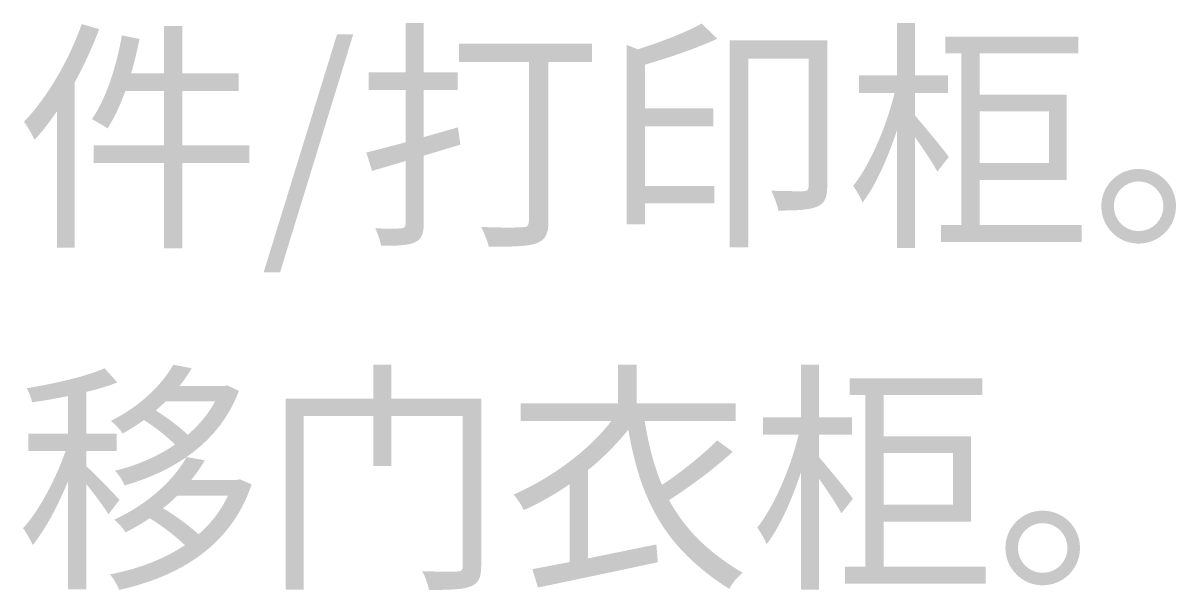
# Model space of a CAD drawing. Header units: millimetres. Extents: x -4600 to 229000, y -4300 to 19460.
# Drawn here: x 101605 to 102955, y 13772 to 14436 of the extents above; entities that cross this region are included whole.
import ezdxf

# ---------------------------------------------------------------- set-up
doc = ezdxf.new("R2010")
doc.units = ezdxf.units.MM
doc.header["$LTSCALE"] = 100
doc.layers.add('A-NOTE', color=7, linetype='Continuous', lineweight=18)

# ---------------------------------------------------------------- blocks, each defined once
blk = doc.blocks.new('A03_SHEET')
at = {"layer": 'A-NOTE'}
h = blk.add_hatch(color=256, dxfattribs=at)
edge = h.paths.add_edge_path()
edge.add_spline(control_points=[(21673.7, 14434.5), (21658.3, 14391.2), (21633.1, 14348.3), (21606.1, 14320.2)], knot_values=[0, 0, 0, 0, 1, 1, 1, 1], degree=3, periodic=0)
edge.add_spline(control_points=[(21606.1, 14320.2), (21609.8, 14315.3), (21616.2, 14304.2), (21618.4, 14299)], knot_values=[0, 0, 0, 0, 1, 1, 1, 1], degree=3, periodic=0)
edge.add_spline(control_points=[(21618.4, 14299), (21627.6, 14308.7), (21636.2, 14320.2), (21644.8, 14332.5)], knot_values=[0, 0, 0, 0, 1, 1, 1, 1], degree=3, periodic=0)
edge.add_line((21644.8, 14332.5), (21644.8, 14172.7))
edge.add_line((21644.8, 14172.7), (21665.4, 14172.7))
edge.add_line((21665.4, 14172.7), (21665.4, 14366))
edge.add_spline(control_points=[(21665.4, 14366), (21676.3, 14386.1), (21686.1, 14407.3), (21694.1, 14428.5)], knot_values=[0, 0, 0, 0, 1, 1, 1, 1], degree=3, periodic=0)
edge.add_line((21694.1, 14428.5), (21673.7, 14434.5))
h = blk.add_hatch(color=256, dxfattribs=at)
edge = h.paths.add_edge_path()
edge.add_line((21687.8, 14292.7), (21687.8, 14271.8))
edge.add_line((21687.8, 14271.8), (21770, 14271.8))
edge.add_line((21770, 14271.8), (21770, 14172.1))
edge.add_line((21770, 14172.1), (21791.5, 14172.1))
edge.add_line((21791.5, 14172.1), (21791.5, 14271.8))
edge.add_line((21791.5, 14271.8), (21870, 14271.8))
edge.add_line((21870, 14271.8), (21870, 14292.7))
edge.add_line((21870, 14292.7), (21791.5, 14292.7))
edge.add_line((21791.5, 14292.7), (21791.5, 14356))
edge.add_line((21791.5, 14356), (21857.4, 14356))
edge.add_line((21857.4, 14356), (21857.4, 14376.9))
edge.add_line((21857.4, 14376.9), (21791.5, 14376.9))
edge.add_line((21791.5, 14376.9), (21791.5, 14432.2))
edge.add_line((21791.5, 14432.2), (21770, 14432.2))
edge.add_line((21770, 14432.2), (21770, 14376.9))
edge.add_line((21770, 14376.9), (21731.6, 14376.9))
edge.add_spline(control_points=[(21731.6, 14376.9), (21735.3, 14389.8), (21738.5, 14403.6), (21741.4, 14417)], knot_values=[0, 0, 0, 0, 1, 1, 1, 1], degree=3, periodic=0)
edge.add_line((21741.4, 14417), (21720.7, 14421.3))
edge.add_spline(control_points=[(21720.7, 14421.3), (21714.1, 14383.8), (21702.1, 14346.8), (21685.5, 14323.1)], knot_values=[0, 0, 0, 0, 1, 1, 1, 1], degree=3, periodic=0)
edge.add_spline(control_points=[(21685.5, 14323.1), (21690.6, 14320.5), (21699.8, 14315.3), (21703.8, 14312.2)], knot_values=[0, 0, 0, 0, 1, 1, 1, 1], degree=3, periodic=0)
edge.add_spline(control_points=[(21703.8, 14312.2), (21711.6, 14324.2), (21718.7, 14339.4), (21724.7, 14356)], knot_values=[0, 0, 0, 0, 1, 1, 1, 1], degree=3, periodic=0)
edge.add_line((21724.7, 14356), (21770, 14356))
edge.add_line((21770, 14356), (21770, 14292.7))
edge.add_line((21770, 14292.7), (21687.8, 14292.7))
h = blk.add_hatch(color=256, dxfattribs=at)
edge = h.paths.add_edge_path()
edge.add_line((22052.8, 14435.7), (22052.8, 14377.8))
edge.add_line((22052.8, 14377.8), (22009.5, 14377.8))
edge.add_line((22009.5, 14377.8), (22009.5, 14357.2))
edge.add_line((22009.5, 14357.2), (22052.8, 14357.2))
edge.add_line((22052.8, 14357.2), (22052.8, 14296.1))
edge.add_spline(control_points=[(22052.8, 14296.1), (22035.6, 14291.5), (22019.8, 14287.3), (22006.9, 14284.1)], knot_values=[0, 0, 0, 0, 1, 1, 1, 1], degree=3, periodic=0)
edge.add_line((22006.9, 14284.1), (22013.5, 14262.6))
edge.add_line((22013.5, 14262.6), (22052.8, 14274.1))
edge.add_line((22052.8, 14274.1), (22052.8, 14200.7))
edge.add_spline(control_points=[(22052.8, 14200.7), (22052.8, 14196.7), (22051.1, 14195.3), (22047, 14195.3)], knot_values=[0, 0, 0, 0, 1, 1, 1, 1], degree=3, periodic=0)
edge.add_spline(control_points=[(22047, 14195.3), (22043.3, 14195), (22030.7, 14195), (22017.2, 14195.3)], knot_values=[0, 0, 0, 0, 1, 1, 1, 1], degree=3, periodic=0)
edge.add_spline(control_points=[(22017.2, 14195.3), (22020.1, 14189.6), (22023.3, 14180.7), (22024.1, 14174.9)], knot_values=[0, 0, 0, 0, 1, 1, 1, 1], degree=3, periodic=0)
edge.add_spline(control_points=[(22024.1, 14174.9), (22044.2, 14174.9), (22055.9, 14175.5), (22063.7, 14179)], knot_values=[0, 0, 0, 0, 1, 1, 1, 1], degree=3, periodic=0)
edge.add_spline(control_points=[(22063.7, 14179), (22071.1, 14182.4), (22074, 14188.4), (22074, 14200.4)], knot_values=[0, 0, 0, 0, 1, 1, 1, 1], degree=3, periodic=0)
edge.add_line((22074, 14200.4), (22074, 14280.4))
edge.add_line((22074, 14280.4), (22116.9, 14293.3))
edge.add_line((22116.9, 14293.3), (22114.1, 14313.6))
edge.add_line((22114.1, 14313.6), (22074, 14302.1))
edge.add_line((22074, 14302.1), (22074, 14357.2))
edge.add_line((22074, 14357.2), (22113.8, 14357.2))
edge.add_line((22113.8, 14357.2), (22113.8, 14377.8))
edge.add_line((22113.8, 14377.8), (22074, 14377.8))
edge.add_line((22074, 14377.8), (22074, 14435.7))
edge.add_line((22074, 14435.7), (22052.8, 14435.7))
h = blk.add_hatch(color=256, dxfattribs=at)
edge = h.paths.add_edge_path()
edge.add_spline(control_points=[(22399.4, 14435.1), (22381.7, 14425.1), (22352.2, 14413.6), (22324.9, 14405)], knot_values=[0, 0, 0, 0, 1, 1, 1, 1], degree=3, periodic=0)
edge.add_line((22324.9, 14405), (22311.8, 14409.9))
edge.add_line((22311.8, 14409.9), (22311.8, 14199.9))
edge.add_line((22311.8, 14199.9), (22333.2, 14199.9))
edge.add_line((22333.2, 14199.9), (22333.2, 14224.5))
edge.add_line((22333.2, 14224.5), (22414.3, 14224.5))
edge.add_line((22414.3, 14224.5), (22414.3, 14245.1))
edge.add_line((22414.3, 14245.1), (22333.2, 14245.1))
edge.add_line((22333.2, 14245.1), (22333.2, 14314.8))
edge.add_line((22333.2, 14314.8), (22412.9, 14314.8))
edge.add_line((22412.9, 14314.8), (22412.9, 14335.7))
edge.add_line((22412.9, 14335.7), (22333.2, 14335.7))
edge.add_line((22333.2, 14335.7), (22333.2, 14387))
edge.add_spline(control_points=[(22333.2, 14387), (22362.5, 14395.5), (22394, 14406.4), (22417.8, 14417.3)], knot_values=[0, 0, 0, 0, 1, 1, 1, 1], degree=3, periodic=0)
edge.add_line((22417.8, 14417.3), (22399.4, 14435.1))
h = blk.add_hatch(color=256, dxfattribs=at)
edge = h.paths.add_edge_path()
edge.add_line((22628, 14435.7), (22628, 14374.3))
edge.add_line((22628, 14374.3), (22583.6, 14374.3))
edge.add_line((22583.6, 14374.3), (22583.6, 14353.7))
edge.add_line((22583.6, 14353.7), (22625.2, 14353.7))
edge.add_spline(control_points=[(22625.2, 14353.7), (22615.7, 14314.2), (22596.2, 14269.2), (22576.8, 14245.1)], knot_values=[0, 0, 0, 0, 1, 1, 1, 1], degree=3, periodic=0)
edge.add_spline(control_points=[(22576.8, 14245.1), (22580.2, 14240), (22585.6, 14231.4), (22587.9, 14225.7)], knot_values=[0, 0, 0, 0, 1, 1, 1, 1], degree=3, periodic=0)
edge.add_spline(control_points=[(22587.9, 14225.7), (22602.8, 14245.1), (22617.2, 14277.2), (22628, 14309.9)], knot_values=[0, 0, 0, 0, 1, 1, 1, 1], degree=3, periodic=0)
edge.add_line((22628, 14309.9), (22628, 14172.4))
edge.add_line((22628, 14172.4), (22649, 14172.4))
edge.add_line((22649, 14172.4), (22649, 14302.4))
edge.add_spline(control_points=[(22649, 14302.4), (22659, 14288.4), (22670.5, 14270.9), (22675.3, 14261.8)], knot_values=[0, 0, 0, 0, 1, 1, 1, 1], degree=3, periodic=0)
edge.add_line((22675.3, 14261.8), (22688.8, 14278.9))
edge.add_spline(control_points=[(22688.8, 14278.9), (22683.1, 14287), (22658.1, 14317.3), (22649, 14327.6)], knot_values=[0, 0, 0, 0, 1, 1, 1, 1], degree=3, periodic=0)
edge.add_line((22649, 14327.6), (22649, 14353.7))
edge.add_line((22649, 14353.7), (22687.9, 14353.7))
edge.add_line((22687.9, 14353.7), (22687.9, 14374.3))
edge.add_line((22687.9, 14374.3), (22649, 14374.3))
edge.add_line((22649, 14374.3), (22649, 14435.7))
edge.add_line((22649, 14435.7), (22628, 14435.7))
blk.add_hatch(color=256, dxfattribs=at).paths.add_polyline_path([(21886.6, 14143.7), (21905.8, 14143.7), (21991.5, 14422.5), (21972.6, 14422.5), (21886.6, 14143.7)])
h = blk.add_hatch(color=256, dxfattribs=at)
edge = h.paths.add_edge_path()
edge.add_line((22432.1, 14415.6), (22432.1, 14173.2))
edge.add_line((22432.1, 14173.2), (22453.9, 14173.2))
edge.add_line((22453.9, 14173.2), (22453.9, 14394.1))
edge.add_line((22453.9, 14394.1), (22524.6, 14394.1))
edge.add_line((22524.6, 14394.1), (22524.6, 14244.8))
edge.add_spline(control_points=[(22524.6, 14244.8), (22524.6, 14240.6), (22523.5, 14239.1), (22518.9, 14238.8)], knot_values=[0, 0, 0, 0, 1, 1, 1, 1], degree=3, periodic=0)
edge.add_spline(control_points=[(22518.9, 14238.8), (22514, 14238.8), (22498, 14238.8), (22480.8, 14239.4)], knot_values=[0, 0, 0, 0, 1, 1, 1, 1], degree=3, periodic=0)
edge.add_spline(control_points=[(22480.8, 14239.4), (22484.2, 14233.1), (22488, 14222.8), (22489.1, 14216.2)], knot_values=[0, 0, 0, 0, 1, 1, 1, 1], degree=3, periodic=0)
edge.add_spline(control_points=[(22489.1, 14216.2), (22510.6, 14216.2), (22525.5, 14216.8), (22534.7, 14220.8)], knot_values=[0, 0, 0, 0, 1, 1, 1, 1], degree=3, periodic=0)
edge.add_spline(control_points=[(22534.7, 14220.8), (22543.8, 14224.5), (22546.4, 14232.2), (22546.4, 14244.6)], knot_values=[0, 0, 0, 0, 1, 1, 1, 1], degree=3, periodic=0)
edge.add_line((22546.4, 14244.6), (22546.4, 14415.6))
edge.add_line((22546.4, 14415.6), (22432.1, 14415.6))
h = blk.add_hatch(color=256, dxfattribs=at)
h.paths.add_polyline_path([(22679.6, 14199.3), (22679.6, 14179.5), (22844.1, 14179.5), (22844.1, 14199.3), (22724.9, 14199.3), (22724.9, 14252), (22826.9, 14252), (22826.9, 14352), (22724.9, 14352), (22724.9, 14400.1), (22840.3, 14400.1), (22840.3, 14419.9), (22684.8, 14419.9), (22684.8, 14400.1), (22703.4, 14400.1), (22703.4, 14199.3), (22679.6, 14199.3)])
h.paths.add_polyline_path([(22724.9, 14332.2), (22806, 14332.2), (22806, 14271.8), (22724.9, 14271.8), (22724.9, 14332.2)], flags=0)
h = blk.add_hatch(color=256, dxfattribs=at)
edge = h.paths.add_edge_path()
edge.add_line((22115.5, 14411.6), (22115.5, 14390.1))
edge.add_line((22115.5, 14390.1), (22197.2, 14390.1))
edge.add_line((22197.2, 14390.1), (22197.2, 14203.9))
edge.add_spline(control_points=[(22197.2, 14203.9), (22197.2, 14198.4), (22195.2, 14196.7), (22189.4, 14196.7)], knot_values=[0, 0, 0, 0, 1, 1, 1, 1], degree=3, periodic=0)
edge.add_spline(control_points=[(22189.4, 14196.7), (22183.1, 14196.1), (22162.5, 14196.1), (22141.3, 14197)], knot_values=[0, 0, 0, 0, 1, 1, 1, 1], degree=3, periodic=0)
edge.add_spline(control_points=[(22141.3, 14197), (22144.7, 14190.7), (22148.7, 14180.1), (22150.2, 14173.8)], knot_values=[0, 0, 0, 0, 1, 1, 1, 1], degree=3, periodic=0)
edge.add_spline(control_points=[(22150.2, 14173.8), (22177.4, 14173.8), (22195.4, 14174.1), (22206, 14177.8), (22216.4, 14181.5), (22220.1, 14189), (22220.1, 14203.6)], knot_values=[0, 0, 0, 0, 1, 1, 1, 2, 2, 2, 2], degree=3, periodic=0)
edge.add_line((22220.1, 14203.6), (22220.1, 14390.1))
edge.add_line((22220.1, 14390.1), (22271.1, 14390.1))
edge.add_line((22271.1, 14390.1), (22271.1, 14411.6))
edge.add_line((22271.1, 14411.6), (22115.5, 14411.6))
h = blk.add_hatch(color=256, dxfattribs=at)
edge = h.paths.add_edge_path()
edge.add_spline(control_points=[(22910.8, 14264.9), (22887, 14264.9), (22867.3, 14245.4), (22867.3, 14221.4), (22867.3, 14197), (22887, 14177.5), (22910.8, 14177.5), (22935.2, 14177.5), (22954.7, 14197), (22954.7, 14221.4), (22954.7, 14245.4), (22935.2, 14264.9), (22910.8, 14264.9)], knot_values=[0, 0, 0, 0, 1, 1, 1, 2, 2, 2, 3, 3, 3, 4, 4, 4, 4], degree=3, periodic=0)
edge = h.paths.add_edge_path(flags=0)
edge.add_spline(control_points=[(22910.8, 14192.1), (22895.1, 14192.1), (22881.9, 14205), (22881.9, 14221.4), (22881.9, 14237.1), (22895.1, 14250.3), (22910.8, 14250.3), (22927.1, 14250.3), (22940, 14237.1), (22940, 14221.4), (22940, 14205), (22927.1, 14192.1), (22910.8, 14192.1)], knot_values=[0, 0, 0, 0, 1, 1, 1, 2, 2, 2, 3, 3, 3, 4, 4, 4, 4], degree=3, periodic=0)
h = blk.add_hatch(color=256, dxfattribs=at)
edge = h.paths.add_edge_path()
edge.add_spline(control_points=[(21700.4, 14031.6), (21679.2, 14021.9), (21641.4, 14013.6), (21609.3, 14008.2)], knot_values=[0, 0, 0, 0, 1, 1, 1, 1], degree=3, periodic=0)
edge.add_spline(control_points=[(21609.3, 14008.2), (21611.9, 14003.6), (21614.7, 13996.4), (21615.6, 13991.8)], knot_values=[0, 0, 0, 0, 1, 1, 1, 1], degree=3, periodic=0)
edge.add_spline(control_points=[(21615.6, 13991.8), (21629, 13993.5), (21643.4, 13996.1), (21657.7, 13999)], knot_values=[0, 0, 0, 0, 1, 1, 1, 1], degree=3, periodic=0)
edge.add_line((21657.7, 13999), (21657.7, 13954.9))
edge.add_line((21657.7, 13954.9), (21611, 13954.9))
edge.add_line((21611, 13954.9), (21611, 13934.8))
edge.add_line((21611, 13934.8), (21654.8, 13934.8))
edge.add_spline(control_points=[(21654.8, 13934.8), (21643.4, 13901.9), (21623.6, 13864.6), (21605, 13844.3)], knot_values=[0, 0, 0, 0, 1, 1, 1, 1], degree=3, periodic=0)
edge.add_spline(control_points=[(21605, 13844.3), (21608.7, 13839.1), (21613.9, 13830.5), (21616.2, 13824.5)], knot_values=[0, 0, 0, 0, 1, 1, 1, 1], degree=3, periodic=0)
edge.add_spline(control_points=[(21616.2, 13824.5), (21630.8, 13842.3), (21645.9, 13870.6), (21657.7, 13899.6)], knot_values=[0, 0, 0, 0, 1, 1, 1, 1], degree=3, periodic=0)
edge.add_line((21657.7, 13899.6), (21657.7, 13772.7))
edge.add_line((21657.7, 13772.7), (21678.9, 13772.7))
edge.add_line((21678.9, 13772.7), (21678.9, 13896.1))
edge.add_spline(control_points=[(21678.9, 13896.1), (21688.6, 13884.1), (21700.1, 13868.6), (21705, 13860.6)], knot_values=[0, 0, 0, 0, 1, 1, 1, 1], degree=3, periodic=0)
edge.add_line((21705, 13860.6), (21717.9, 13877.5))
edge.add_spline(control_points=[(21717.9, 13877.5), (21712.1, 13884.1), (21687.2, 13909.9), (21678.9, 13917)], knot_values=[0, 0, 0, 0, 1, 1, 1, 1], degree=3, periodic=0)
edge.add_line((21678.9, 13917), (21678.9, 13934.8))
edge.add_line((21678.9, 13934.8), (21714.7, 13934.8))
edge.add_line((21714.7, 13934.8), (21714.7, 13954.9))
edge.add_line((21714.7, 13954.9), (21678.9, 13954.9))
edge.add_line((21678.9, 13954.9), (21678.9, 14003.9))
edge.add_spline(control_points=[(21678.9, 14003.9), (21692.4, 14007), (21705, 14010.7), (21715.3, 14015)], knot_values=[0, 0, 0, 0, 1, 1, 1, 1], degree=3, periodic=0)
edge.add_line((21715.3, 14015), (21700.4, 14031.6))
h = blk.add_hatch(color=256, dxfattribs=at)
edge = h.paths.add_edge_path()
edge.add_spline(control_points=[(21780.9, 14035.7), (21768.3, 14013.6), (21743.6, 13987.8), (21707.8, 13970)], knot_values=[0, 0, 0, 0, 1, 1, 1, 1], degree=3, periodic=0)
edge.add_spline(control_points=[(21707.8, 13970), (21712.1, 13966.6), (21718.7, 13959.7), (21721.6, 13955.2)], knot_values=[0, 0, 0, 0, 1, 1, 1, 1], degree=3, periodic=0)
edge.add_spline(control_points=[(21721.6, 13955.2), (21730.5, 13960), (21738.8, 13965.5), (21746.5, 13970.9)], knot_values=[0, 0, 0, 0, 1, 1, 1, 1], degree=3, periodic=0)
edge.add_spline(control_points=[(21746.5, 13970.9), (21759.4, 13962.9), (21773.7, 13951.4), (21782.9, 13942.3)], knot_values=[0, 0, 0, 0, 1, 1, 1, 1], degree=3, periodic=0)
edge.add_spline(control_points=[(21782.9, 13942.3), (21762, 13927.9), (21737.3, 13917.6), (21712.7, 13911.6)], knot_values=[0, 0, 0, 0, 1, 1, 1, 1], degree=3, periodic=0)
edge.add_spline(control_points=[(21712.7, 13911.6), (21716.7, 13907.6), (21721.9, 13899.6), (21723.9, 13894.4)], knot_values=[0, 0, 0, 0, 1, 1, 1, 1], degree=3, periodic=0)
edge.add_spline(control_points=[(21723.9, 13894.4), (21781.5, 13910.7), (21835.3, 13944.8), (21857.7, 14005)], knot_values=[0, 0, 0, 0, 1, 1, 1, 1], degree=3, periodic=0)
edge.add_line((21857.7, 14005), (21844.2, 14011.6))
edge.add_line((21844.2, 14011.6), (21840.2, 14010.7))
edge.add_line((21840.2, 14010.7), (21788, 14010.7))
edge.add_spline(control_points=[(21788, 14010.7), (21793.5, 14017.6), (21798.4, 14024.5), (21802.4, 14031.6)], knot_values=[0, 0, 0, 0, 1, 1, 1, 1], degree=3, periodic=0)
edge.add_line((21802.4, 14031.6), (21780.9, 14035.7))
edge = h.paths.add_edge_path(flags=0)
edge.add_line((21772, 13992.7), (21829.6, 13992.7))
edge.add_spline(control_points=[(21829.6, 13992.7), (21821.9, 13977.8), (21810.7, 13964.9), (21797.8, 13953.7)], knot_values=[0, 0, 0, 0, 1, 1, 1, 1], degree=3, periodic=0)
edge.add_spline(control_points=[(21797.8, 13953.7), (21788.3, 13962.9), (21773.7, 13973.8), (21760.5, 13982.1)], knot_values=[0, 0, 0, 0, 1, 1, 1, 1], degree=3, periodic=0)
edge.add_line((21760.5, 13982.1), (21772, 13992.7))
h = blk.add_hatch(color=256, dxfattribs=at)
edge = h.paths.add_edge_path()
edge.add_line((22015, 14035.9), (22015, 13996.1))
edge.add_line((22015, 13996.1), (21912.4, 13996.1))
edge.add_line((21912.4, 13996.1), (21912.4, 13772.4))
edge.add_line((21912.4, 13772.4), (21933.6, 13772.4))
edge.add_line((21933.6, 13772.4), (21933.6, 13975.8))
edge.add_line((21933.6, 13975.8), (22015, 13975.8))
edge.add_line((22015, 13975.8), (22015, 13917))
edge.add_line((22015, 13917), (22036.2, 13917))
edge.add_line((22036.2, 13917), (22036.2, 13975.8))
edge.add_line((22036.2, 13975.8), (22119.8, 13975.8))
edge.add_line((22119.8, 13975.8), (22119.8, 13800.2))
edge.add_spline(control_points=[(22119.8, 13800.2), (22119.8, 13795.3), (22118.1, 13793.9), (22112.9, 13793.6)], knot_values=[0, 0, 0, 0, 1, 1, 1, 1], degree=3, periodic=0)
edge.add_spline(control_points=[(22112.9, 13793.6), (22107.8, 13793.6), (22090, 13793.3), (22072.3, 13794.1)], knot_values=[0, 0, 0, 0, 1, 1, 1, 1], degree=3, periodic=0)
edge.add_spline(control_points=[(22072.3, 13794.1), (22075.7, 13788.1), (22079.1, 13778.1), (22080.3, 13772.1)], knot_values=[0, 0, 0, 0, 1, 1, 1, 1], degree=3, periodic=0)
edge.add_spline(control_points=[(22080.3, 13772.1), (22103.8, 13772.1), (22119.5, 13772.4), (22128.7, 13776.1)], knot_values=[0, 0, 0, 0, 1, 1, 1, 1], degree=3, periodic=0)
edge.add_spline(control_points=[(22128.7, 13776.1), (22137.9, 13779.5), (22141.3, 13786.1), (22141.3, 13799.9)], knot_values=[0, 0, 0, 0, 1, 1, 1, 1], degree=3, periodic=0)
edge.add_line((22141.3, 13799.9), (22141.3, 13996.1))
edge.add_line((22141.3, 13996.1), (22036.2, 13996.1))
edge.add_line((22036.2, 13996.1), (22036.2, 14035.9))
edge.add_line((22036.2, 14035.9), (22015, 14035.9))
h = blk.add_hatch(color=256, dxfattribs=at)
edge = h.paths.add_edge_path()
edge.add_line((22301.4, 14035.7), (22301.4, 13990.4))
edge.add_line((22301.4, 13990.4), (22187.4, 13990.4))
edge.add_line((22187.4, 13990.4), (22187.4, 13969.8))
edge.add_line((22187.4, 13969.8), (22293.7, 13969.8))
edge.add_spline(control_points=[(22293.7, 13969.8), (22267.6, 13935.7), (22224.1, 13903.3), (22179.4, 13883.8)], knot_values=[0, 0, 0, 0, 1, 1, 1, 1], degree=3, periodic=0)
edge.add_spline(control_points=[(22179.4, 13883.8), (22182.8, 13879.5), (22188.9, 13870.9), (22191.1, 13865.5)], knot_values=[0, 0, 0, 0, 1, 1, 1, 1], degree=3, periodic=0)
edge.add_spline(control_points=[(22191.1, 13865.5), (22209.8, 13873.8), (22227.8, 13884.1), (22244.7, 13895.8)], knot_values=[0, 0, 0, 0, 1, 1, 1, 1], degree=3, periodic=0)
edge.add_line((22244.7, 13895.8), (22244.7, 13804.7))
edge.add_line((22244.7, 13804.7), (22201.2, 13796.4))
edge.add_line((22201.2, 13796.4), (22207.8, 13774.9))
edge.add_spline(control_points=[(22207.8, 13774.9), (22245, 13782.7), (22298.6, 13793.9), (22348.1, 13804.5)], knot_values=[0, 0, 0, 0, 1, 1, 1, 1], degree=3, periodic=0)
edge.add_line((22348.1, 13804.5), (22346.4, 13825.4))
edge.add_line((22346.4, 13825.4), (22266.2, 13809))
edge.add_line((22266.2, 13809), (22266.2, 13912.2))
edge.add_spline(control_points=[(22266.2, 13912.2), (22284, 13926.8), (22300, 13942.8), (22313.5, 13959.7)], knot_values=[0, 0, 0, 0, 1, 1, 1, 1], degree=3, periodic=0)
edge.add_spline(control_points=[(22313.5, 13959.7), (22327.8, 13877.8), (22355.3, 13821.9), (22431.8, 13773.2)], knot_values=[0, 0, 0, 0, 1, 1, 1, 1], degree=3, periodic=0)
edge.add_spline(control_points=[(22431.8, 13773.2), (22434.7, 13779.8), (22441.8, 13787.8), (22447.6, 13792.1)], knot_values=[0, 0, 0, 0, 1, 1, 1, 1], degree=3, periodic=0)
edge.add_spline(control_points=[(22447.6, 13792.1), (22406, 13816.5), (22379.4, 13844), (22361.3, 13877.2)], knot_values=[0, 0, 0, 0, 1, 1, 1, 1], degree=3, periodic=0)
edge.add_spline(control_points=[(22361.3, 13877.2), (22384.8, 13892.4), (22414.3, 13913.9), (22435.8, 13933.9)], knot_values=[0, 0, 0, 0, 1, 1, 1, 1], degree=3, periodic=0)
edge.add_line((22435.8, 13933.9), (22417.5, 13947.1))
edge.add_spline(control_points=[(22417.5, 13947.1), (22401.1, 13930.5), (22375.4, 13909.9), (22353, 13895)], knot_values=[0, 0, 0, 0, 1, 1, 1, 1], degree=3, periodic=0)
edge.add_spline(control_points=[(22353, 13895), (22343.6, 13917), (22337.3, 13941.7), (22332.7, 13969.8)], knot_values=[0, 0, 0, 0, 1, 1, 1, 1], degree=3, periodic=0)
edge.add_line((22332.7, 13969.8), (22439.2, 13969.8))
edge.add_line((22439.2, 13969.8), (22439.2, 13990.4))
edge.add_line((22439.2, 13990.4), (22323.5, 13990.4))
edge.add_line((22323.5, 13990.4), (22323.5, 14035.7))
edge.add_line((22323.5, 14035.7), (22301.4, 14035.7))
h = blk.add_hatch(color=256, dxfattribs=at)
edge = h.paths.add_edge_path()
edge.add_line((22515.7, 14035.7), (22515.7, 13974.3))
edge.add_line((22515.7, 13974.3), (22471.3, 13974.3))
edge.add_line((22471.3, 13974.3), (22471.3, 13953.7))
edge.add_line((22471.3, 13953.7), (22512.9, 13953.7))
edge.add_spline(control_points=[(22512.9, 13953.7), (22503.4, 13914.2), (22483.9, 13869.2), (22464.5, 13845.1)], knot_values=[0, 0, 0, 0, 1, 1, 1, 1], degree=3, periodic=0)
edge.add_spline(control_points=[(22464.5, 13845.1), (22467.9, 13840), (22473.3, 13831.4), (22475.6, 13825.7)], knot_values=[0, 0, 0, 0, 1, 1, 1, 1], degree=3, periodic=0)
edge.add_spline(control_points=[(22475.6, 13825.7), (22490.5, 13845.1), (22504.9, 13877.2), (22515.7, 13909.9)], knot_values=[0, 0, 0, 0, 1, 1, 1, 1], degree=3, periodic=0)
edge.add_line((22515.7, 13909.9), (22515.7, 13772.4))
edge.add_line((22515.7, 13772.4), (22536.7, 13772.4))
edge.add_line((22536.7, 13772.4), (22536.7, 13902.4))
edge.add_spline(control_points=[(22536.7, 13902.4), (22546.7, 13888.4), (22558.1, 13870.9), (22563, 13861.8)], knot_values=[0, 0, 0, 0, 1, 1, 1, 1], degree=3, periodic=0)
edge.add_line((22563, 13861.8), (22576.5, 13878.9))
edge.add_spline(control_points=[(22576.5, 13878.9), (22570.8, 13887), (22545.8, 13917.3), (22536.7, 13927.6)], knot_values=[0, 0, 0, 0, 1, 1, 1, 1], degree=3, periodic=0)
edge.add_line((22536.7, 13927.6), (22536.7, 13953.7))
edge.add_line((22536.7, 13953.7), (22575.6, 13953.7))
edge.add_line((22575.6, 13953.7), (22575.6, 13974.3))
edge.add_line((22575.6, 13974.3), (22536.7, 13974.3))
edge.add_line((22536.7, 13974.3), (22536.7, 14035.7))
edge.add_line((22536.7, 14035.7), (22515.7, 14035.7))
h = blk.add_hatch(color=256, dxfattribs=at)
h.paths.add_polyline_path([(22567.3, 13799.3), (22567.3, 13779.5), (22731.8, 13779.5), (22731.8, 13799.3), (22612.6, 13799.3), (22612.6, 13852), (22714.6, 13852), (22714.6, 13952), (22612.6, 13952), (22612.6, 14000.1), (22728, 14000.1), (22728, 14019.9), (22572.5, 14019.9), (22572.5, 14000.1), (22591.1, 14000.1), (22591.1, 13799.3), (22567.3, 13799.3)])
h.paths.add_polyline_path([(22612.6, 13932.2), (22693.7, 13932.2), (22693.7, 13871.8), (22612.6, 13871.8), (22612.6, 13932.2)], flags=0)
h = blk.add_hatch(color=256, dxfattribs=at)
edge = h.paths.add_edge_path()
edge.add_spline(control_points=[(21796.4, 13927.6), (21782.3, 13902.4), (21753.7, 13873.8), (21711.6, 13854.3)], knot_values=[0, 0, 0, 0, 1, 1, 1, 1], degree=3, periodic=0)
edge.add_spline(control_points=[(21711.6, 13854.3), (21715.9, 13851.2), (21722.2, 13844), (21725, 13839.4)], knot_values=[0, 0, 0, 0, 1, 1, 1, 1], degree=3, periodic=0)
edge.add_spline(control_points=[(21725, 13839.4), (21735, 13844.6), (21744.5, 13850), (21753.1, 13856)], knot_values=[0, 0, 0, 0, 1, 1, 1, 1], degree=3, periodic=0)
edge.add_spline(control_points=[(21753.1, 13856), (21768, 13847.1), (21783.8, 13834.8), (21794.4, 13824.5)], knot_values=[0, 0, 0, 0, 1, 1, 1, 1], degree=3, periodic=0)
edge.add_spline(control_points=[(21794.4, 13824.5), (21769.1, 13807.6), (21738.8, 13796.4), (21706.7, 13790.4)], knot_values=[0, 0, 0, 0, 1, 1, 1, 1], degree=3, periodic=0)
edge.add_spline(control_points=[(21706.7, 13790.4), (21710.7, 13785.8), (21715.6, 13777.2), (21717.6, 13772.1)], knot_values=[0, 0, 0, 0, 1, 1, 1, 1], degree=3, periodic=0)
edge.add_spline(control_points=[(21717.6, 13772.1), (21786.9, 13787.6), (21848.2, 13822.8), (21872.6, 13895.6)], knot_values=[0, 0, 0, 0, 1, 1, 1, 1], degree=3, periodic=0)
edge.add_line((21872.6, 13895.6), (21858.8, 13901.6))
edge.add_line((21858.8, 13901.6), (21854.8, 13900.7))
edge.add_line((21854.8, 13900.7), (21801.8, 13900.7))
edge.add_spline(control_points=[(21801.8, 13900.7), (21808.1, 13908.5), (21813.3, 13916.2), (21817.8, 13923.9)], knot_values=[0, 0, 0, 0, 1, 1, 1, 1], degree=3, periodic=0)
edge.add_line((21817.8, 13923.9), (21796.4, 13927.6))
edge = h.paths.add_edge_path(flags=0)
edge.add_line((21785.5, 13882.4), (21844.8, 13882.4))
edge.add_spline(control_points=[(21844.8, 13882.4), (21836.5, 13864.6), (21824.7, 13849.7), (21810.4, 13837.1)], knot_values=[0, 0, 0, 0, 1, 1, 1, 1], degree=3, periodic=0)
edge.add_spline(control_points=[(21810.4, 13837.1), (21799.8, 13847.1), (21783.5, 13858.9), (21768.9, 13867.8)], knot_values=[0, 0, 0, 0, 1, 1, 1, 1], degree=3, periodic=0)
edge.add_spline(control_points=[(21768.9, 13867.8), (21774.9, 13872.4), (21780.3, 13877.2), (21785.5, 13882.4)], knot_values=[0, 0, 0, 0, 1, 1, 1, 1], degree=3, periodic=0)
h = blk.add_hatch(color=256, dxfattribs=at)
edge = h.paths.add_edge_path()
edge.add_spline(control_points=[(22798.5, 13864.9), (22774.7, 13864.9), (22755, 13845.4), (22755, 13821.4), (22755, 13797), (22774.7, 13777.5), (22798.5, 13777.5), (22822.9, 13777.5), (22842.3, 13797), (22842.3, 13821.4), (22842.3, 13845.4), (22822.9, 13864.9), (22798.5, 13864.9)], knot_values=[0, 0, 0, 0, 1, 1, 1, 2, 2, 2, 3, 3, 3, 4, 4, 4, 4], degree=3, periodic=0)
edge = h.paths.add_edge_path(flags=0)
edge.add_spline(control_points=[(22798.5, 13792.1), (22782.8, 13792.1), (22769.6, 13805), (22769.6, 13821.4), (22769.6, 13837.1), (22782.8, 13850.3), (22798.5, 13850.3), (22814.8, 13850.3), (22827.7, 13837.1), (22827.7, 13821.4), (22827.7, 13805), (22814.8, 13792.1), (22798.5, 13792.1)], knot_values=[0, 0, 0, 0, 1, 1, 1, 2, 2, 2, 3, 3, 3, 4, 4, 4, 4], degree=3, periodic=0)

msp = doc.modelspace()

# ---------------------------------------------------------------- block references
msp.add_blockref('A03_SHEET', (80000, 0))

doc.saveas('drawing.dxf')
